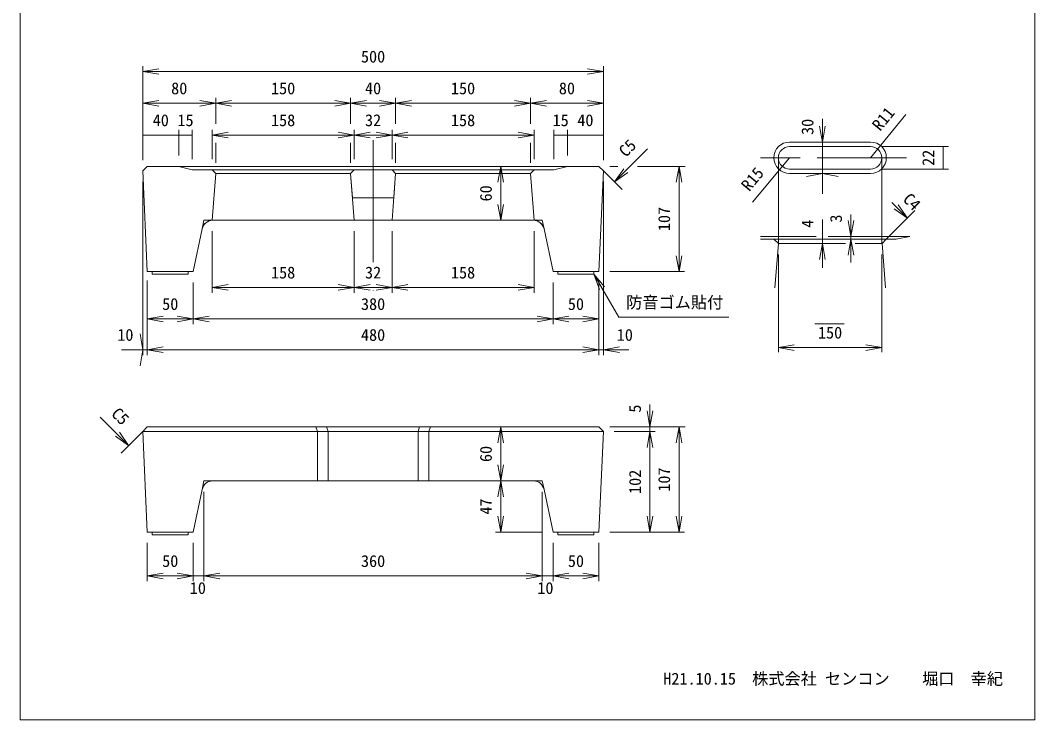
# Model space of a CAD drawing. Units: millimetres on the paper. Extents: x 26 to 677, y 48 to 350.
# Drawn here: x 488.8 to 676.8, y 64.3 to 193.8 of the extents above; entities that cross this region are included whole.
import ezdxf
from ezdxf.enums import TextEntityAlignment as Align

# ---------------------------------------------------------------- set-up
doc = ezdxf.new("R2010")
doc.units = ezdxf.units.MM
doc.layers.add('シート4', color=4, linetype='Continuous', lineweight=18)
doc.styles.add('ＭＳ ゴシック-5.0-0.0', font='')
doc.styles.get('ＭＳ ゴシック-5.0-0.0').set_extended_font_data('ＭＳ ゴシック-5.0-0.0')

msp = doc.modelspace()

# ---------------------------------------------------------------- linework, layer by layer
at = {"layer": 'シート4', "color": 2}
for p, q in [((488.806, 337.996), (488.806, 64.259)), ((676.751, 337.996), (676.751, 64.259)), ((631.343, 170.423), (646.343, 170.423)), ((512.342, 166.755), (511.509, 165.922)), ((511.509, 165.922), (512.342, 147.255)), ((596.009, 166.755), (512.342, 166.755)), ((518.175, 166.755), (520.675, 166.088)), ((520.675, 166.088), (554.175, 166.088)), ((524.342, 166.088), (525.009, 165.422)), ((525.009, 165.422), (524.342, 156.755)), ((525.009, 165.422), (550.009, 165.422)), ((550.675, 166.088), (550.009, 165.422)), ((550.009, 165.422), (550.675, 156.755)), ((587.675, 166.088), (554.175, 166.088)), ((557.675, 166.088), (558.342, 165.422)), ((558.342, 165.422), (557.675, 156.755)), ((583.342, 165.422), (558.342, 165.422)), ((584.009, 166.088), (583.342, 165.422)), ((583.342, 165.422), (584.009, 156.755)), ((590.175, 166.755), (587.675, 166.088)), ((596.009, 166.755), (596.842, 165.922)), ((596.842, 165.922), (596.009, 147.255)), ((631.343, 166.256), (646.343, 166.256)), ((557.996, 160.922), (550.355, 160.922)), ((583.884, 156.755), (524.467, 156.755)), ((522.508, 155.167), (520.842, 147.255)), ((585.843, 155.167), (587.509, 147.255)), ((625.927, 153.776), (636.235, 153.776)), ((625.927, 153.276), (651.093, 153.276)), ((629.26, 152.443), (628.427, 153.276)), ((628.593, 144.276), (629.26, 152.443)), ((629.26, 152.443), (641.7, 152.443)), ((638.494, 153.776), (653.593, 153.776)), ((643.512, 152.443), (648.427, 152.443)), ((648.474, 152.489), (649.26, 153.276)), ((648.474, 152.489), (649.093, 144.276)), ((651.093, 153.276), (653.593, 153.776)), ((512.342, 147.255), (520.842, 147.255)), ((513.259, 146.755), (513.259, 147.255)), ((519.925, 146.755), (513.259, 146.755)), ((519.925, 146.755), (519.925, 147.255)), ((596.009, 147.255), (587.509, 147.255)), ((588.425, 146.755), (588.425, 147.255)), ((595.092, 146.755), (588.425, 146.755)), ((595.092, 146.755), (595.092, 147.255)), ((636, 137.604), (641.449, 137.604)), ((512.342, 118.49), (511.509, 117.657)), ((596.009, 118.49), (512.342, 118.49)), ((543.564, 118.49), (543.842, 117.657)), ((545.564, 118.49), (545.842, 117.657)), ((562.786, 118.49), (562.509, 117.657)), ((564.786, 118.49), (564.509, 117.657)), ((596.009, 118.49), (596.842, 117.657)), ((511.509, 117.657), (596.842, 117.657)), ((511.509, 117.657), (512.342, 98.99)), ((543.842, 117.657), (543.842, 108.49)), ((545.842, 117.657), (545.842, 108.49)), ((562.509, 117.657), (562.509, 108.49)), ((564.509, 117.657), (564.509, 108.49)), ((596.842, 117.657), (596.009, 98.99)), ((583.884, 108.49), (524.467, 108.49)), ((522.508, 106.902), (520.842, 98.99)), ((585.843, 106.902), (587.509, 98.99)), ((512.342, 98.99), (520.842, 98.99)), ((513.259, 98.49), (513.259, 98.99)), ((519.925, 98.49), (513.259, 98.49)), ((519.925, 98.49), (519.925, 98.99)), ((596.009, 98.99), (587.509, 98.99)), ((588.425, 98.49), (588.425, 98.99)), ((595.092, 98.49), (588.425, 98.49)), ((595.092, 98.49), (595.092, 98.99)), ((488.806, 64.259), (676.751, 64.259))]:
    msp.add_line(p, q, dxfattribs=at)
at = {"layer": 'シート4'}
for p, q in [((511.509, 167.922), (511.509, 185.322)), ((511.509, 184.322), (514.463, 184.843)), ((511.509, 184.322), (514.463, 183.801)), ((511.509, 184.322), (596.842, 184.322)), ((596.842, 184.322), (593.887, 184.843)), ((596.842, 184.322), (593.887, 183.801)), ((596.842, 167.922), (596.842, 185.322)), ((511.509, 178.443), (514.463, 178.964)), ((525.009, 178.443), (522.054, 178.964)), ((525.009, 174.602), (525.009, 179.443)), ((525.009, 178.443), (527.963, 178.964)), ((550.009, 178.443), (547.054, 178.964)), ((550.009, 174.602), (550.009, 179.443)), ((550.009, 178.443), (552.963, 178.964)), ((558.342, 178.443), (555.387, 178.964)), ((558.342, 174.602), (558.342, 179.443)), ((558.342, 178.443), (561.296, 178.964)), ((583.342, 178.443), (580.387, 178.964)), ((583.342, 174.602), (583.342, 179.443)), ((583.342, 178.443), (586.296, 178.964)), ((596.842, 178.443), (593.887, 178.964)), ((511.509, 178.443), (514.463, 177.922)), ((511.509, 178.443), (525.009, 178.443)), ((525.009, 178.443), (522.054, 177.922)), ((525.009, 178.443), (527.963, 177.922)), ((550.009, 178.443), (525.009, 178.443)), ((550.009, 178.443), (547.054, 177.922)), ((550.009, 178.443), (552.963, 177.922)), ((558.342, 178.443), (550.009, 178.443)), ((558.342, 178.443), (555.387, 177.922)), ((558.342, 178.443), (561.296, 177.922)), ((583.342, 178.443), (558.342, 178.443)), ((583.342, 178.443), (580.387, 177.922)), ((583.342, 178.443), (586.296, 177.922)), ((583.342, 178.443), (596.842, 178.443)), ((596.842, 178.443), (593.887, 177.922)), ((637.41, 171.256), (637.41, 175.567)), ((646.343, 168.34), (652.895, 176.338)), ((518.175, 168.755), (518.175, 173.536)), ((520.675, 168.088), (520.675, 173.536)), ((524.342, 168.088), (524.342, 173.536)), ((524.342, 172.536), (527.296, 173.057)), ((550.675, 172.536), (547.721, 173.057)), ((550.675, 168.088), (550.675, 173.536)), ((550.675, 172.536), (553.63, 173.057)), ((557.675, 172.536), (554.721, 173.057)), ((557.675, 168.088), (557.675, 173.536)), ((557.675, 172.536), (560.63, 173.057)), ((584.009, 172.536), (581.054, 173.057)), ((584.009, 168.088), (584.009, 173.536)), ((587.675, 168.088), (587.675, 173.536)), ((590.175, 168.755), (590.175, 173.536)), ((637.41, 171.256), (636.89, 174.211)), ((637.41, 171.256), (637.931, 174.211)), ((511.509, 172.536), (518.175, 172.536)), ((518.175, 172.536), (520.675, 172.536)), ((524.342, 172.536), (527.296, 172.015)), ((550.675, 172.536), (524.342, 172.536)), ((525.009, 167.422), (525.009, 171.09)), ((550.675, 172.536), (547.721, 172.015)), ((550.009, 167.422), (550.009, 171.09)), ((550.675, 172.536), (553.63, 172.015)), ((550.675, 172.536), (557.675, 172.536)), ((554.175, 148.978), (554.175, 171.632)), ((557.675, 172.536), (554.721, 172.015)), ((557.675, 172.536), (560.63, 172.015)), ((557.675, 172.536), (584.009, 172.536)), ((558.342, 167.422), (558.342, 171.09)), ((584.009, 172.536), (581.054, 172.015)), ((583.342, 167.422), (583.342, 171.09)), ((590.175, 172.536), (587.675, 172.536)), ((590.175, 172.536), (596.842, 172.536)), ((631.343, 171.256), (646.343, 171.256)), ((637.41, 171.256), (637.41, 165.423)), ((598.9, 163.864), (605.003, 169.967)), ((648.343, 170.423), (660.786, 170.423)), ((659.786, 170.423), (659.786, 166.256)), ((631.343, 168.34), (624.487, 160.143)), ((625.927, 168.34), (633.303, 168.34)), ((629.26, 168.34), (629.26, 152.443)), ((636.444, 168.34), (653.006, 168.34)), ((648.427, 168.34), (648.427, 152.443)), ((577.826, 166.755), (577.305, 163.801)), ((577.826, 166.755), (578.347, 163.801)), ((577.826, 166.755), (577.826, 156.755)), ((596.842, 165.922), (600.314, 162.45)), ((598.009, 166.755), (599.512, 166.755)), ((598.9, 163.864), (600.62, 166.321)), ((598.9, 163.864), (601.357, 165.585)), ((603.177, 166.755), (612.001, 166.755)), ((610.85, 166.755), (610.329, 163.801)), ((610.85, 166.755), (611.371, 163.801)), ((610.85, 166.755), (610.85, 147.255)), ((631.343, 165.423), (646.343, 165.423)), ((637.41, 165.423), (634.456, 164.902)), ((637.41, 165.423), (640.365, 164.902)), ((637.41, 165.423), (637.41, 161.693)), ((648.343, 166.256), (660.786, 166.256)), ((511.509, 131.776), (511.509, 163.922)), ((596.842, 131.776), (596.842, 163.922)), ((653.154, 157.17), (650.296, 160.028)), ((577.826, 156.755), (577.305, 159.709)), ((577.826, 156.755), (578.347, 159.709)), ((649.26, 153.276), (654.568, 158.584)), ((653.154, 157.17), (650.696, 158.891)), ((653.154, 157.17), (651.433, 159.627)), ((522.842, 156.755), (522.508, 155.167)), ((524.467, 156.755), (522.842, 156.755)), ((583.884, 156.755), (585.509, 156.755)), ((585.509, 156.755), (585.843, 155.167)), ((637.41, 153.276), (637.41, 156.886)), ((642.692, 153.776), (642.171, 156.73)), ((642.692, 153.776), (642.692, 157.837)), ((642.692, 153.776), (643.213, 156.73)), ((524.342, 143.324), (524.342, 154.755)), ((550.675, 143.324), (550.675, 154.755)), ((557.675, 143.324), (557.675, 154.755)), ((584.009, 143.324), (584.009, 154.755)), ((637.41, 152.443), (636.89, 149.488)), ((637.41, 153.276), (637.41, 152.443)), ((637.41, 152.443), (637.931, 149.488)), ((637.41, 147.951), (637.41, 152.443)), ((642.692, 153.276), (642.171, 150.321)), ((642.692, 153.276), (642.692, 153.776)), ((642.692, 153.276), (643.213, 150.321)), ((642.692, 148.974), (642.692, 153.276)), ((629.26, 132.362), (629.26, 150.443)), ((648.427, 132.362), (648.427, 150.443)), ((610.85, 147.255), (610.329, 150.209)), ((610.85, 147.255), (611.371, 150.209)), ((595.092, 146.755), (597.02, 144.457)), ((595.092, 146.755), (596.118, 143.936)), ((595.092, 146.755), (599.684, 138.802)), ((598.009, 147.255), (611.85, 147.255)), ((512.342, 131.776), (512.342, 145.588)), ((520.842, 137.491), (520.842, 145.255)), ((524.342, 144.324), (527.296, 144.845)), ((550.675, 144.324), (547.721, 144.845)), ((550.675, 144.324), (553.63, 144.845)), ((557.675, 144.324), (554.721, 144.845)), ((557.675, 144.324), (560.63, 144.845)), ((584.009, 144.324), (581.054, 144.845)), ((587.509, 137.491), (587.509, 145.255)), ((596.009, 131.776), (596.009, 145.588)), ((524.342, 144.324), (527.296, 143.803)), ((550.675, 144.324), (524.342, 144.324)), ((550.675, 144.324), (547.721, 143.803)), ((550.675, 144.324), (553.63, 143.803)), ((550.675, 144.324), (557.675, 144.324)), ((554.175, 143.788), (554.175, 143.803)), ((557.675, 144.324), (554.721, 143.803)), ((557.675, 144.324), (560.63, 143.803)), ((584.009, 144.324), (557.675, 144.324)), ((584.009, 144.324), (581.054, 143.803)), ((512.342, 138.491), (515.296, 139.012)), ((512.342, 138.491), (515.296, 137.97)), ((512.342, 138.491), (520.842, 138.491)), ((520.842, 138.491), (517.887, 139.012)), ((520.842, 138.491), (517.887, 137.97)), ((520.842, 138.491), (523.796, 139.012)), ((520.842, 138.491), (523.796, 137.97)), ((520.842, 138.491), (587.509, 138.491)), ((587.509, 138.491), (584.554, 139.012)), ((587.509, 138.491), (584.554, 137.97)), ((587.509, 138.491), (590.463, 139.012)), ((587.509, 138.491), (590.463, 137.97)), ((587.509, 138.491), (596.009, 138.491)), ((596.009, 138.491), (593.054, 139.012)), ((596.009, 138.491), (593.054, 137.97)), ((620.054, 138.802), (599.684, 138.802)), ((511.509, 132.776), (510.988, 135.731)), ((629.26, 133.192), (632.215, 133.713)), ((648.427, 133.192), (645.472, 133.713)), ((511.509, 132.776), (507.527, 132.776)), ((511.509, 132.776), (510.988, 129.822)), ((511.509, 132.776), (512.342, 132.776)), ((512.342, 132.776), (515.296, 133.297)), ((512.342, 132.776), (515.296, 132.255)), ((512.342, 132.776), (596.009, 132.776)), ((596.009, 132.776), (593.054, 133.297)), ((596.009, 132.776), (593.054, 132.255)), ((596.842, 132.776), (596.009, 132.776)), ((596.842, 132.776), (599.796, 133.297)), ((596.842, 132.776), (599.796, 132.255)), ((596.842, 132.776), (601.565, 132.776)), ((629.26, 133.192), (632.215, 132.671)), ((629.26, 133.192), (648.427, 133.192)), ((648.427, 133.192), (645.472, 132.671)), ((605.453, 118.49), (605.453, 122.628)), ((508.882, 115.03), (503.627, 120.285)), ((605.453, 118.49), (604.932, 121.445)), ((605.453, 118.49), (605.974, 121.445)), ((577.826, 118.49), (577.305, 115.536)), ((577.826, 118.49), (578.347, 115.536)), ((577.826, 118.49), (577.826, 108.49)), ((598.009, 118.49), (612.001, 118.49)), ((605.453, 118.49), (605.453, 117.657)), ((610.85, 118.49), (610.329, 115.536)), ((610.85, 118.49), (611.371, 115.536)), ((610.85, 118.49), (610.85, 98.99)), ((508.882, 115.03), (506.424, 116.751)), ((508.882, 115.03), (507.161, 117.488)), ((511.509, 117.657), (507.467, 113.616)), ((598.842, 117.657), (606.453, 117.657)), ((605.453, 117.657), (604.932, 114.702)), ((605.453, 117.657), (605.974, 114.702)), ((605.453, 117.657), (605.453, 98.99)), ((577.826, 108.49), (577.305, 111.445)), ((577.826, 108.49), (578.347, 111.445)), ((522.842, 108.49), (522.508, 106.902)), ((524.467, 108.49), (522.842, 108.49)), ((577.826, 108.49), (577.305, 105.536)), ((577.826, 108.49), (578.347, 105.536)), ((577.826, 108.49), (577.826, 98.99)), ((583.884, 108.49), (585.509, 108.49)), ((585.509, 108.49), (585.843, 106.902)), ((522.842, 89.889), (522.842, 106.49)), ((585.509, 89.889), (585.509, 106.49)), ((577.826, 98.99), (577.305, 101.945)), ((577.826, 98.99), (578.347, 101.945)), ((605.453, 98.99), (604.932, 101.945)), ((605.453, 98.99), (605.974, 101.945)), ((610.85, 98.99), (610.329, 101.945)), ((610.85, 98.99), (611.371, 101.945)), ((576.826, 98.99), (585.509, 98.99)), ((598.009, 98.99), (611.85, 98.99)), ((512.342, 89.889), (512.342, 96.99)), ((520.842, 89.889), (520.842, 96.99)), ((587.509, 89.889), (587.509, 96.99)), ((596.009, 89.889), (596.009, 96.99)), ((512.342, 90.889), (515.296, 91.41)), ((512.342, 90.889), (515.296, 90.368)), ((512.342, 90.889), (520.842, 90.889)), ((520.842, 90.889), (517.887, 91.41)), ((520.842, 90.889), (517.887, 90.368)), ((520.842, 90.889), (522.842, 90.889)), ((522.842, 90.889), (525.796, 91.41)), ((522.842, 90.889), (523.206, 90.889)), ((522.842, 90.889), (525.796, 90.368)), ((522.842, 90.889), (585.509, 90.889)), ((585.509, 90.889), (582.554, 91.41)), ((585.509, 90.889), (582.554, 90.368)), ((585.509, 90.889), (587.509, 90.889)), ((587.509, 90.889), (590.463, 91.41)), ((587.509, 90.889), (587.6, 90.889)), ((587.509, 90.889), (590.463, 90.368)), ((587.509, 90.889), (596.009, 90.889)), ((596.009, 90.889), (593.054, 91.41)), ((596.009, 90.889), (593.054, 90.368))]:
    msp.add_line(p, q, dxfattribs=at)
at = {"layer": 'シート4', "color": 9}
for p, q in [((512.342, 166.755), (511.509, 165.922)), ((511.509, 165.922), (512.342, 147.255)), ((518.175, 166.755), (512.342, 166.755)), ((520.675, 166.088), (518.175, 166.755)), ((524.342, 166.088), (520.675, 166.088)), ((525.009, 165.422), (524.342, 166.088)), ((524.342, 156.755), (525.009, 165.422)), ((550.009, 165.422), (550.675, 166.088)), ((550.355, 160.922), (550.009, 165.422)), ((550.675, 166.088), (557.675, 166.088)), ((557.675, 166.088), (558.342, 165.422)), ((558.342, 165.422), (557.996, 160.922)), ((583.342, 165.422), (584.009, 166.088)), ((584.009, 156.755), (583.342, 165.422)), ((584.009, 166.088), (587.675, 166.088)), ((587.675, 166.088), (590.175, 166.755)), ((590.175, 166.755), (596.009, 166.755)), ((596.009, 166.755), (596.842, 165.922)), ((596.842, 165.922), (596.009, 147.255)), ((557.996, 160.922), (550.355, 160.922)), ((522.758, 155.798), (522.96, 156.072)), ((522.96, 156.072), (523.205, 156.309)), ((523.205, 156.309), (523.487, 156.5)), ((523.487, 156.5), (523.798, 156.641)), ((523.798, 156.641), (524.127, 156.726)), ((524.127, 156.726), (524.342, 156.755)), ((584.223, 156.726), (584.009, 156.755)), ((584.553, 156.641), (584.223, 156.726)), ((584.863, 156.5), (584.553, 156.641)), ((585.145, 156.309), (584.863, 156.5)), ((585.39, 156.072), (585.145, 156.309)), ((585.592, 155.798), (585.39, 156.072)), ((520.842, 147.255), (522.508, 155.167)), ((522.508, 155.167), (522.606, 155.493)), ((522.606, 155.493), (522.758, 155.798)), ((585.744, 155.493), (585.592, 155.798)), ((585.843, 155.167), (585.744, 155.493)), ((587.509, 147.255), (585.843, 155.167)), ((512.342, 147.255), (520.842, 147.255)), ((596.009, 147.255), (587.509, 147.255))]:
    msp.add_line(p, q, dxfattribs=at)
at = {"layer": 'シート4', "color": 7}
for p, q in [((513.259, 146.755), (513.259, 147.255)), ((513.259, 147.255), (519.925, 147.255)), ((519.925, 146.755), (513.259, 146.755)), ((519.925, 147.255), (519.925, 146.755)), ((588.425, 146.755), (588.425, 147.255)), ((588.425, 147.255), (595.092, 147.255)), ((595.092, 146.755), (588.425, 146.755)), ((595.092, 147.255), (595.092, 146.755)), ((513.259, 98.49), (513.259, 98.99)), ((513.259, 98.99), (519.925, 98.99)), ((519.925, 98.49), (513.259, 98.49)), ((519.925, 98.99), (519.925, 98.49)), ((588.425, 98.49), (588.425, 98.99)), ((588.425, 98.99), (595.092, 98.99)), ((595.092, 98.49), (588.425, 98.49)), ((595.092, 98.99), (595.092, 98.49))]:
    msp.add_line(p, q, dxfattribs=at)
at = {"layer": 'シート4'}
for centre, start, end in [((631.343, 168.34), 90, 270), ((646.343, 168.34), 270, 90)]:
    msp.add_arc(centre, 2.917, start, end, dxfattribs=at)
at = {"layer": 'シート4', "color": 2}
for centre, radius, start, end in [((631.343, 168.34), 2.083, 90, 270), ((646.343, 168.34), 2.083, 270, 90), ((524.465, 154.755), 2, 90, 168.11134), ((583.886, 154.755), 2, 11.88866, 90), ((524.465, 106.49), 2, 90, 168.11134), ((583.886, 106.49), 2, 11.88866, 90)]:
    msp.add_arc(centre, radius, start, end, dxfattribs=at)

# ---------------------------------------------------------------- texts
at = {"layer": 'シート4', "color": 7, "style": 'ＭＳ ゴシック-5.0-0.0'}
for s, p in [('500', (551.925, 185.322)), ('80', (516.759, 179.443)), ('150', (535.259, 179.443)), ('40', (552.675, 179.443)), ('150', (568.592, 179.443)), ('80', (588.592, 179.443)), ('40', (513.342, 173.536)), ('15', (517.925, 173.536)), ('158', (535.259, 173.536)), ('32', (552.675, 173.536)), ('158', (568.592, 173.536)), ('15', (587.425, 173.536)), ('40', (592.009, 173.536)), ('158', (535.259, 145.324)), ('32', (552.675, 145.324)), ('158', (568.592, 145.324)), ('防音ゴム貼付', (601.054, 139.802)), ('50', (515.092, 139.491)), ('380', (551.925, 139.491)), ('50', (590.259, 139.491)), ('10', (506.777, 133.776)), ('480', (551.925, 133.776)), ('10', (599.315, 133.776)), ('150', (636.593, 134.192)), ('50', (515.092, 91.889)), ('360', (551.925, 91.889)), ('50', (590.259, 91.889)), ('10', (520.206, 86.889)), ('10', (584.6, 86.889)), ('H21.10.15  株式会社 センコン\u3000\u3000堀口\u3000幸紀', (607.94, 70.096))]:
    msp.add_text(s, height=2.199, dxfattribs=at).set_placement(p, align=Align.BOTTOM_LEFT)
for s, rotation, p in [('R11', 50.68, (648.636, 172.717)), ('30', 90, (636.41, 172.567)), ('C5', 45, (601.467, 167.846)), ('22', 90, (658.786, 166.84)), ('R15', 50.086, (624.361, 161.552)), ('60', 90, (576.826, 160.255)), ('C4', 315, (651.71, 160.028)), ('107', 90, (609.85, 154.755)), ('4', 90, (636.41, 155.386)), ('3', 90, (641.692, 156.337)), ('5', 90, (604.453, 121.128)), ('C5', 315, (505.041, 120.285)), ('60', 90, (576.826, 111.99)), ('102', 90, (604.453, 106.074)), ('107', 90, (609.85, 106.49)), ('47', 90, (576.826, 102.24))]:
    msp.add_text(s, height=2.199, rotation=rotation, dxfattribs=at).set_placement(p, align=Align.BOTTOM_LEFT)

doc.saveas('drawing.dxf')
